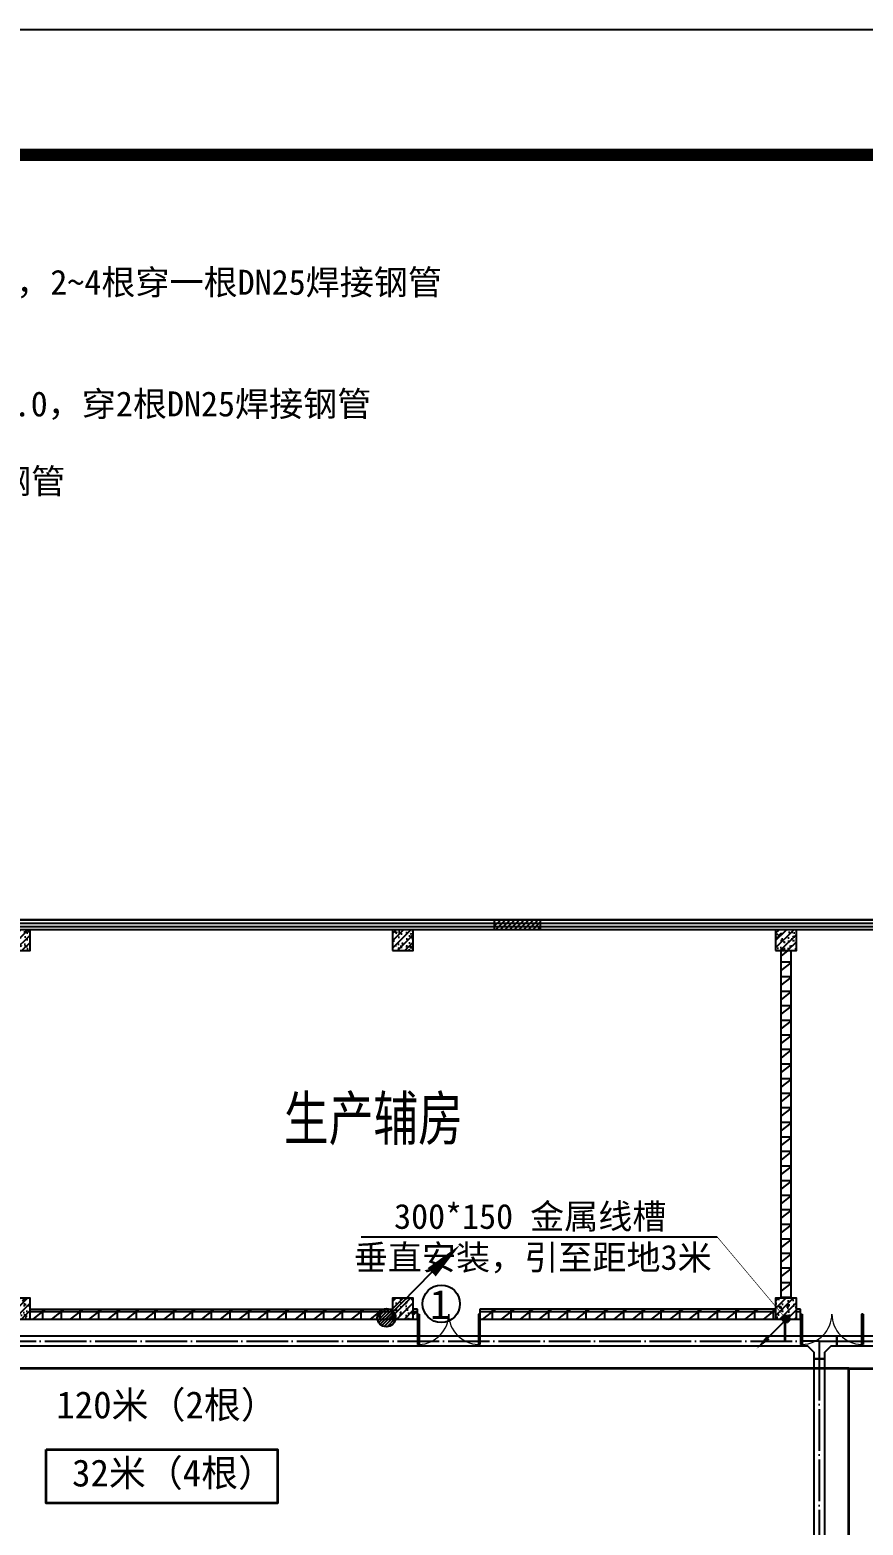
# Model space of a CAD drawing. Header units: millimetres. Extents: x -633009578 to 5705885, y -633235091 to 2571734.
# Drawn here: x 4080615 to 4100619, y 1977300 to 2013212 of the extents above; entities that cross this region are included whole.
import ezdxf
from ezdxf.enums import TextEntityAlignment as Align

# ---------------------------------------------------------------- set-up
doc = ezdxf.new("R2010")
doc.units = ezdxf.units.MM
doc.header["$LTSCALE"] = 1000
doc.header["$MEASUREMENT"] = 0
doc.linetypes.add('DOTE', pattern=[2.4200000000000004, 2, -0.2, 0.02, -0.2])
doc.layers.get('0').update_dxf_attribs({"color": 9})
for name, color, linetype in [('000000000000电气', 7, 'Continuous'), ('3T_WOOD', 21, 'Continuous'), ('A-COLUM(柱)', 255, 'Continuous'), ('A-DOOR(门）', 4, 'Continuous'), ('A-F-AREA(计算)', 5, 'Continuous'), ('A-HATH(填充)', 8, 'Continuous'), ('A-TEXT(房间)', 243, 'Continuous'), ('A-WALL(墙)', 255, 'Continuous'), ('A-WINDOW（窗）', 4, 'Continuous'), ('安防', 3, 'Continuous'), ('电-弱电平面-箭头', 3, 'Continuous'), ('电-强电平面-线缆', 3, 'Continuous'), ('电-桥架', 4, 'Continuous'), ('设备-箱柜', 3, 'Continuous'), ('院图签、封面151013$0$PUB_TITLE', 153, 'Continuous'), ('院图签、封面151013$0$图签文字', 4, 'Continuous')]:
    doc.layers.add(name, color=color, linetype=linetype)
doc.styles.add('_TCH', font='simhei.ttf', dxfattribs={"width": 0.75, "bigfont": 'hztxt.shx'})
doc.styles.add('ELEC-DIM', font='simhei.ttf')
doc.styles.add('IDQSTYLE', font='simhei.ttf', dxfattribs={"width": 0.707, "bigfont": 'hztxt.shx'})
doc.styles.get("Standard").update_dxf_attribs({"font": 'simhei.ttf', "bigfont": 'hztxt.shx'})
doc.styles.add('宋', font='simhei.ttf', dxfattribs={"width": 0.8})
doc.styles.add('宋体', font='simhei.ttf')
doc.styles.add('院图签、封面151013$0$-宋体', font='simhei.ttf', dxfattribs={"width": 0.8})
pattern_1 = [(0, (1628470.737756166, 677977.5160347573), (0, 350), []), (37.875, (1628870.737756166, 677977.5160347573), (-169.61527734408, 218.0766567528281), []), (90, (1628870.737756166, 677977.5160347573), (-450, 2.755455298081545e-14), [])]

# ---------------------------------------------------------------- blocks, each defined once
blk = doc.blocks.new('*X3')
at = {"color": 0, "linetype": 'Continuous'}
for p, q in [((192.587376364835, 446.7215535232801), (193.8713933576327, 448.0055705160779)), ((192.6509968705344, 446.3609099602676), (194.2320369206452, 447.9419500103785)), ((192.6864539319484, 447.2448951591055), (193.3480517218074, 447.9064929489645)), ((192.7889704286661, 446.0746194496875), (194.5183274312254, 447.8039764522467)), ((192.9823694457329, 445.8437543980423), (194.7491924828706, 447.61057743518)), ((193.2275231399996, 445.664644023597), (194.9283028573159, 447.3654237409133)), ((193.5311577474, 445.5440145622856), (195.0489323186273, 447.0617891335129)), ((193.9202347052458, 445.5088274514194), (195.0841194294935, 446.6727121756671)), ((194.6075199946775, 445.7718486721392), (194.8210982087737, 445.9854268862354))]:
    blk.add_line(p, q, dxfattribs=at)
blk = doc.blocks.new('HC001442')
at = {"color": 0, "linetype": 'Continuous'}
blk.add_line((2.614797267597169e-12, -0.0577611932696982), (-3.1054929004722, -3.232738715066034), dxfattribs=at)
blk.add_lwpolyline([(-3.1054929004722, -3.232738715066034, 0.8, 0, 0), (-5.057392361375946, -5.119309791709952, 0, 0, 0)], format="xyseb", dxfattribs=at)
blk.add_circle((0, 0), 0.625, dxfattribs=at)
at = {"color": 0, "linetype": 'Continuous', "xscale": 0.5, "yscale": 0.5, "zscale": 0.5}
blk.add_blockref('*X3', (-96.91845018383279, -223.3780232566237), dxfattribs=at)
at = {"color": 0, "style": 'IDQSTYLE', "width": 0.7}
blk.add_attdef('PSFHATT', (2.62500001, -5.119309791709952), '', height=2.5, dxfattribs=at)
blk = doc.blocks.new('*X130')
at = {"color": 0, "linetype": 'Continuous'}
for p, q in [((192.587376364835, 446.7215535232801), (193.8713933576327, 448.0055705160779)), ((192.6509968705344, 446.3609099602676), (194.2320369206452, 447.9419500103785)), ((192.6864539319484, 447.2448951591055), (193.3480517218074, 447.9064929489645)), ((192.7889704286661, 446.0746194496875), (194.5183274312254, 447.8039764522467)), ((192.9823694457329, 445.8437543980423), (194.7491924828706, 447.61057743518)), ((193.2275231399996, 445.664644023597), (194.9283028573159, 447.3654237409133)), ((193.5311577474, 445.5440145622856), (195.0489323186273, 447.0617891335129)), ((193.9202347052458, 445.5088274514194), (195.0841194294935, 446.6727121756671)), ((194.6075199946775, 445.7718486721392), (194.8210982087737, 445.9854268862354))]:
    blk.add_line(p, q, dxfattribs=at)
blk = doc.blocks.new('HC001441')
at = {"color": 0, "linetype": 'Continuous'}
blk.add_line((0, -0.05776119327242668), (3.105492900474815, 3.117216328523909), dxfattribs=at)
blk.add_lwpolyline([(3.105492900474815, 3.117216328523909, 0.8, 0, 0), (5.057392361378561, 5.003787405167827, 0, 0, 0)], format="xyseb", dxfattribs=at)
blk.add_circle((0, 0), 0.625, dxfattribs=at)
at = {"color": 0, "linetype": 'Continuous', "xscale": 0.5, "yscale": 0.5, "zscale": 0.5}
blk.add_blockref('*X130', (-96.91845018383279, -223.3780232566237), dxfattribs=at)
at = {"color": 0, "style": 'IDQSTYLE', "width": 0.7}
blk.add_attdef('PSFHATT', (7.057392361378561, -0.62500001), '', height=2.5, dxfattribs=at)
blk = doc.blocks.new('G$CF6649E20')
at = {"layer": '电-弱电平面-箭头', "color": 4}
blk.add_circle((1316.889421409462, 332.4712073528208), 448.9330526033001, dxfattribs=at)
at = {"layer": '电-弱电平面-箭头', "color": 4, "xscale": 350, "yscale": 350, "zscale": 350}
blk.add_blockref('HC001441', (0, 0), dxfattribs=at)
at = {"layer": '电-弱电平面-箭头', "color": 4, "style": '宋'}
blk.add_text('1', height=700, dxfattribs=at).set_placement((1046.360447603278, -30.60809063538909))
blk = doc.blocks.new('建筑图框_A1')
at = {"layer": '院图签、封面151013$0$PUB_TITLE'}
blk.add_lwpolyline([(0, 0), (84100, 0), (84100, 59400), (0, 59400)], close=True, dxfattribs=at)
at = {"layer": '院图签、封面151013$0$PUB_TITLE', "const_width": 100}
blk.add_lwpolyline([(2500, 1000), (83100, 1000), (83100, 58400), (2500, 58400)], close=True, dxfattribs=at)
at = {"layer": '院图签、封面151013$0$图签文字', "color": 6, "style": '院图签、封面151013$0$-宋体'}
for tag, height, width, p in [('工程主持人', 400, 0.7999999999883585, (79990.91196859907, 29505.93707200652)), ('审定', 400, 0.7999999999883585, (79990.91196859907, 28705.93707200605)), ('审核', 400, 0.7999999999883585, (79990.91196859907, 27905.93707200559)), ('专业负责人', 400, 0.7999999999883585, (79990.91196859907, 27105.93707200512)), ('校对', 400, 0.7999999999883585, (79990.91196859907, 26305.93707200466)), ('设计', 400, 0.7999999999883585, (79990.91196859907, 25505.93707200419)), ('方案设计人', 400, 0.7999999999883585, (79990.91196859907, 24706.79438478127)), ('工程编号', 300, 0.7000000000116415, (81000.00416498398, 8700.424278954277)), ('版次', 300, 0.7000000000116415, (78738.08139540046, 3005.726258059498)), ('日期', 300, 0.7000000000116415, (82038.0813954557, 3000.226258123759)), ('图号', 200, 0.7000000000116415, (82538.08139542397, 2400.075247410685)), ('图号_X施', 300, 0.7000000000116415, (81538.08139540977, 2200.188802651362)), ('比例', 300, 0.7000000000116415, (78738.08139537089, 2200.188802679535)), ('图号_总数', 200, 0.7000000000116415, (82538.08139541186, 2000.075247410219))]:
    blk.add_attdef(tag, text='', height=height, dxfattribs=dict(at, width=width)).set_placement(p, align=Align.MIDDLE_CENTER)
at = {"layer": '院图签、封面151013$0$图签文字', "color": 6, "style": '院图签、封面151013$0$-宋体', "width": 0.7}
for tag, p in [('建设单位_001', (80935.88661794258, 7446.21079580821)), ('工程名称_001', (80933.52706738078, 6045.368099178996)), ('图名_001', (79742.88288308708, 4059.656552180292))]:
    blk.add_attdef(tag, p, '', height=300, dxfattribs=at)
blk = doc.blocks.new('$TCHSYS$WIN2D')
for p, q in [((-0.5, 0.5), (0.5, 0.5)), ((0.5, 0.1666666666666666), (-0.5, 0.1666666666666666)), ((0.5, -0.1666666666666667), (-0.5, -0.1666666666666667)), ((-0.4999999999999999, -0.5), (0.5, -0.5))]:
    blk.add_line(p, q)
blk = doc.blocks.new('$DorLib2D$00000002')
for p, q in [((-0.5, -5.684341886080802e-17), (-0.5000000000000007, 0.4875)), ((-0.4750000000000007, 0.4875), (-0.5000000000000007, 0.4875)), ((-0.475, -2.842170943040401e-17), (-0.4750000000000007, 0.4875)), ((0.475, -2.842170943040401e-17), (0.4750000000000007, 0.4875)), ((0.4750000000000007, 0.4875), (0.5000000000000007, 0.4875)), ((0.5, -5.684341886080802e-17), (0.5000000000000007, 0.4875)), ((-0.5, -5.684341886080802e-17), (-0.475, -2.842170943040401e-17)), ((0.5, -5.684341886080802e-17), (0.475, -2.842170943040401e-17))]:
    blk.add_line(p, q)
at = {"lineweight": 13}
for centre, start, end in [((-0.4875, -4.263256414560601e-17), 0, 88.53071641864632), ((0.4875, -4.263256414560601e-17), 91.4692835813537, 180)]:
    blk.add_arc(centre, 0.4875, start, end, dxfattribs=at)
blk = doc.blocks.new('_FZH')
h = blk.add_hatch()
h.set_pattern_fill('钢筋混凝土', color=256, scale=0.1, style=0)
h.set_pattern_definition([(45, (0, 0), (-0.1767766952966369, 0.1767766952966369), []), (50, (0, 0), (0.7172601826007535, -0.06275213498259512), [0.07500000000000001, -0.8250000000000001]), (355, (0, 0), (-0.138751333613, 0.7521921337000119), [0.06, -0.66]), (100.4514, (0.05977168000000001, -0.00522934), (0.5785093817140216, 0.6894395420609536), [0.06374019, -0.701142112]), (46.1842, (0, 0.2), (1.067241048625645, -0.1655190143290181), [0.1125, -1.2375]), (96.6356, (0.088936745, 0.186206693), (0.9346627055487033, 0.9741178709004418), [0.095610288, -1.051713]), (351.1842, (0, 0.2), (0.9346619451336272, 0.9741186009253247), [0.09000000000000001, -0.9900000000000001]), (21, (0.1, 0.15), (0.5969070521184617, -0.4026188906653388), [0.07500000000000001, -0.8250000000000001]), (326, (0.1, 0.15), (0.2433153319215824, 0.7251500450468529), [0.06, -0.66]), (71.4514, (0.149742233, 0.116448394), (0.84022262858149, 0.3225304967099524), [0.06374019, -0.701142112]), (37.50000000000001, (0, 0), (0.01215985531729062, 0.3328938538313115), [0, -0.652, 0, -0.67, 0, -0.6625000000000001]), (7.499999999999999, (0, 0), (0.2630695374421486, 0.3944117118823603), [0, -0.382, 0, -0.637, 0, -0.2525]), (-32.5, (-0.223, 0), (0.533822436172409, -0.02255487173437976), [0, -0.25, 0, -0.78, 0, -1.035]), (-42.5, (-0.323, 0), (0.5831861693423862, 0.1001049823323177), [0, -0.325, 0, -0.518, 0, -0.735])])
h.paths.add_polyline_path([(-0.5, -0.5), (0.5, -0.5), (0.5, 0.5), (-0.5, 0.5)])
blk.add_lwpolyline([(-0.5, -0.5), (0.5, -0.5), (0.5, 0.5), (-0.5, 0.5)], close=True)

msp = doc.modelspace()

# ---------------------------------------------------------------- hatches: boundary and pattern name
at = {"layer": '3T_WOOD'}
h = msp.add_hatch(dxfattribs=at)
h.set_pattern_fill('ANSI31', color=256, scale=50)
h.set_pattern_definition([(45, (2939028.65830355, 677977.51603476), (-56.1266007566822, 56.12660075668221), [])])
h.paths.add_polyline_path([(4091769.246189982, 1991839.596922424), (4092869.246189982, 1991839.596922424), (4092869.246189982, 1991599.596922424), (4091769.246189982, 1991599.596922424)])
at = {"layer": 'A-HATH(填充)'}
h = msp.add_hatch(dxfattribs=at)
h.set_pattern_fill('空心砖', color=256, scale=100, style=0)
h.set_pattern_definition(pattern_1)
h.paths.add_polyline_path([(4098649.256591848, 1982749.596922424), (4098889.256591848, 1982749.596922424), (4098889.256591848, 1991099.596922424), (4098649.256591848, 1991099.596922424)])
h = msp.add_hatch(dxfattribs=at)
h.set_pattern_fill('空心砖', color=256, scale=100, style=0)
h.set_pattern_definition(pattern_1)
h.paths.add_polyline_path([(4089319.256591875, 1982249.596922424), (4089319.256591875, 1982489.596922413), (4080619.256591875, 1982489.596922413), (4080619.256591875, 1982249.596922413)])
h = msp.add_hatch(dxfattribs=at)
h.set_pattern_fill('空心砖', color=256, scale=100, style=0)
h.set_pattern_definition(pattern_1)
h.paths.add_polyline_path([(4089819.256591875, 1982489.596922418), (4089819.256591875, 1982249.596922418), (4089919.256591615, 1982249.596922421), (4089919.256591615, 1982489.596922421)])
h = msp.add_hatch(dxfattribs=at)
h.set_pattern_fill('空心砖', color=256, scale=100, style=0)
h.set_pattern_definition(pattern_1)
h.paths.add_polyline_path([(4098519.256591875, 1982249.596922424), (4098519.256591875, 1982489.596922413), (4091419.256591615, 1982489.596922421), (4091419.256591615, 1982249.596922421)])
h = msp.add_hatch(dxfattribs=at)
h.set_pattern_fill('空心砖', color=256, scale=100, style=0)
h.set_pattern_definition(pattern_1)
h.paths.add_polyline_path([(4099019.256591875, 1982489.596922418), (4099019.256591875, 1982249.596922418), (4099119.256592124, 1982249.596922421), (4099119.256592124, 1982489.596922421)])

# ---------------------------------------------------------------- linework, layer by layer
at = {"layer": '000000000000电气', "color": 2, "lineweight": 35}
for p, q in [((4100275.940698322, 1981063.995116919), (4069042.170098899, 1981063.995116919)), ((4100275.940698322, 1963072.266514525), (4100275.940698322, 1981063.995116919)), ((4100275.940698322, 1981063.995116919), (4160959.102830711, 1981063.995116919))]:
    msp.add_line(p, q, dxfattribs=at)
msp.add_lwpolyline([(4081004.516236864, 1979116.382079204), (4086562.483080483, 1979116.382079204), (4086562.483080483, 1977826.933771484), (4081004.516236864, 1977826.933771484)], close=True, dxfattribs=at)
at = {"layer": '3T_WOOD'}
msp.add_lwpolyline([(4091769.246189982, 1991839.596922424), (4092869.246189982, 1991839.596922424), (4092869.246189982, 1991599.596922424), (4091769.246189982, 1991599.596922424)], close=True, dxfattribs=at)
at = {"layer": 'A-F-AREA(计算)'}
msp.add_lwpolyline([(4060729.234130392, 1991839.59697076), (4195009.234130392, 1991839.59697076), (4195009.234130392, 1855759.59697076), (4060729.234130392, 1855759.59697076)], close=True, dxfattribs=at)
at = {"layer": 'A-WALL(墙)'}
for p, q in [((4098649.256591843, 1982749.596922453), (4098649.256591848, 1991099.596922424)), ((4098889.256591899, 1982749.596922453), (4098889.256591848, 1991099.596922424)), ((4080619.256591875, 1982489.596922413), (4089319.256592103, 1982489.596922392)), ((4089919.256591615, 1982489.596922421), (4089819.256592103, 1982489.596922515)), ((4089919.256591615, 1982249.596922421), (4089919.256591615, 1982489.596922421)), ((4098519.256592103, 1982489.5969224), (4091419.256591615, 1982489.596922421)), ((4091419.256591615, 1982489.596922421), (4091419.256591615, 1982249.596922421)), ((4099119.256592124, 1982489.596922421), (4099019.256592103, 1982489.596923372)), ((4099119.256592124, 1982249.596922421), (4099119.256592124, 1982489.596922421)), ((4080619.256591875, 1982249.596922413), (4089319.256592103, 1982249.596922392)), ((4089819.256592103, 1982249.596922337), (4089919.256591615, 1982249.596922421)), ((4091419.256591615, 1982249.596922421), (4098519.256592103, 1982249.596922409)), ((4099019.256592103, 1982249.596922147), (4099119.256592124, 1982249.596922421))]:
    msp.add_line(p, q, dxfattribs=at)
at = {"layer": '电-强电平面-线缆', "color": 1, "linetype": 'Continuous', "const_width": 60}
msp.add_lwpolyline([(4098743.601390594, 1981718.535272727), (4098743.601390594, 1982165.942510423)], dxfattribs=at)
at = {"layer": '电-桥架', "color": 5, "linetype": 'DOTE', "ltscale": 0.5}
for p, q in [((4061613.271414274, 1981718.535272727), (4099142.836766605, 1981718.535272727)), ((4099567.836766605, 1981718.535272728), (4099142.836766605, 1981718.535272728)), ((4099567.836766605, 1981718.535272728), (4099992.836766605, 1981718.535272728)), ((4099567.836766605, 1981718.535272728), (4099567.836767377, 1981293.535272728)), ((4099992.836766605, 1981718.535272727), (4166563.323974108, 1981718.535272727)), ((4099567.836767377, 1981293.535272728), (4099567.836783262, 1972542.550530401))]:
    msp.add_line(p, q, dxfattribs=at)
at = {"layer": '电-桥架', "ltscale": 0.5}
for points in [[(4099142.836766606, 1981593.535272727), (4061613.271414275, 1981593.535272727), (4061613.271414274, 1981843.535272727), (4099142.836766605, 1981843.535272727)], [(4099992.836766607, 1981593.535272728), (4099842.836766607, 1981593.535272728), (4099692.836767105, 1981443.535272956), (4099692.836767377, 1981293.535272956), (4099442.836767377, 1981293.5352725), (4099442.836767105, 1981443.5352725), (4099292.836766607, 1981593.535272728), (4099142.836766607, 1981593.535272728), (4099142.836766605, 1981843.535272728), (4099992.836766605, 1981843.535272728)], [(4166563.323974109, 1981593.535272727), (4099992.836766606, 1981593.535272727), (4099992.836766605, 1981843.535272727), (4166563.323974108, 1981843.535272727)], [(4099442.836783262, 1972542.550530174), (4099442.836767377, 1981293.5352725), (4099692.836767377, 1981293.535272955), (4099692.836783262, 1972542.550530629)]]:
    msp.add_lwpolyline(points, close=True, dxfattribs=at)
at = {"layer": '设备-箱柜', "color": 6}
msp.add_lwpolyline([(4098773.299875404, 1982249.596922424, 15, 15, 0), (4097117.824189323, 1984220.382165773, 15, 15, 0), (4097117.824189323, 1984220.382165773, 45, 45, 0), (4088562.634044902, 1984220.382165773, 45, 45, 0)], format="xyseb", dxfattribs=at)

# ---------------------------------------------------------------- block references
msp.add_blockref('G$CF6649E20', (4089174.240633458, 1982281.600439268))
at = {"layer": 'A-COLUM(柱)', "xscale": 500, "yscale": 500, "zscale": 500}
for p in [(4080369.256591875, 1991349.596922424), (4089569.256591875, 1991349.596922424), (4098769.256591875, 1991349.596922424), (4080369.256591875, 1982499.596922424), (4089569.256591875, 1982499.596922424), (4098769.256591875, 1982499.596922424)]:
    msp.add_blockref('_FZH', p, dxfattribs=at)
at = {"layer": 'A-DOOR(门）', "extrusion": (0, 0, -1), "xscale": -1500, "yscale": 1500, "zscale": 1500, "rotation": 180}
for p in [(-4090669.256591802, 1982369.596922413), (-4099869.256592062, 1982369.596922413)]:
    msp.add_blockref('$DorLib2D$00000002', p, dxfattribs=at)
at = {"layer": 'A-WINDOW（窗）', "extrusion": (0, 0, -1), "xscale": -50000.04198255227, "yscale": 240, "zscale": 50000.04198255227, "rotation": 180}
msp.add_blockref('$TCHSYS$WIN2D', (-4101869.235601354, 1991719.596922424), dxfattribs=at)
at = {"layer": '电-弱电平面-箭头', "color": 4, "xscale": 140, "yscale": 140, "zscale": 140}
msp.add_blockref('HC001442', (4098769.256591875, 1982249.596922424), dxfattribs=at)
at = {"layer": '设备-箱柜', "xscale": 2.999999999999995, "yscale": 2.999999999999995}
msp.add_blockref('建筑图框_A1', (4008204.699681385, 1835011.976810416, 3.999999999999989e-08), dxfattribs=at)

# ---------------------------------------------------------------- texts
at = {"layer": '000000000000电气', "color": 2, "lineweight": 35, "style": '宋体'}
for s, p in [('120米（2根）', (4081249.351968966, 1979863.619124479)), ('32米（4根）', (4081627.008523349, 1978227.107384225))]:
    msp.add_text(s, height=650, dxfattribs=at).set_placement(p)
at = {"layer": 'A-TEXT(房间)', "style": '_TCH', "width": 0.75}
msp.add_text('生产辅房', height=1050, dxfattribs=at).set_placement((4086713.786502357, 1986542.450864474))
at = {"layer": '安防', "color": 0}
for s, p in [('布线：UTP6，穿一根DN20焊接钢管，2~4根穿一根DN25焊接钢管', (4068019.326295663, 2006850.417070408)), ('门禁：RVV2*1.0+RVV4*1.0+RVV6*1.0，穿2根DN25焊接钢管', (4067975.364628475, 2003928.992960298)), ('广播：RVV 2*1.0,穿1根DN25焊接钢管', (4067975.364628475, 2002071.992960298))]:
    msp.add_text(s, height=599.9686079899025, dxfattribs=at).set_placement(p)
at = {"layer": '设备-箱柜', "color": 6, "style": 'ELEC-DIM'}
for s, p in [('300*150 金属线槽', (4089358.729966678, 1984415.08607066)), ('垂直安装，引至距地3米', (4088391.497357188, 1983430.75788404))]:
    msp.add_text(s, height=600, dxfattribs=at).set_placement(p)

doc.saveas('drawing.dxf')
